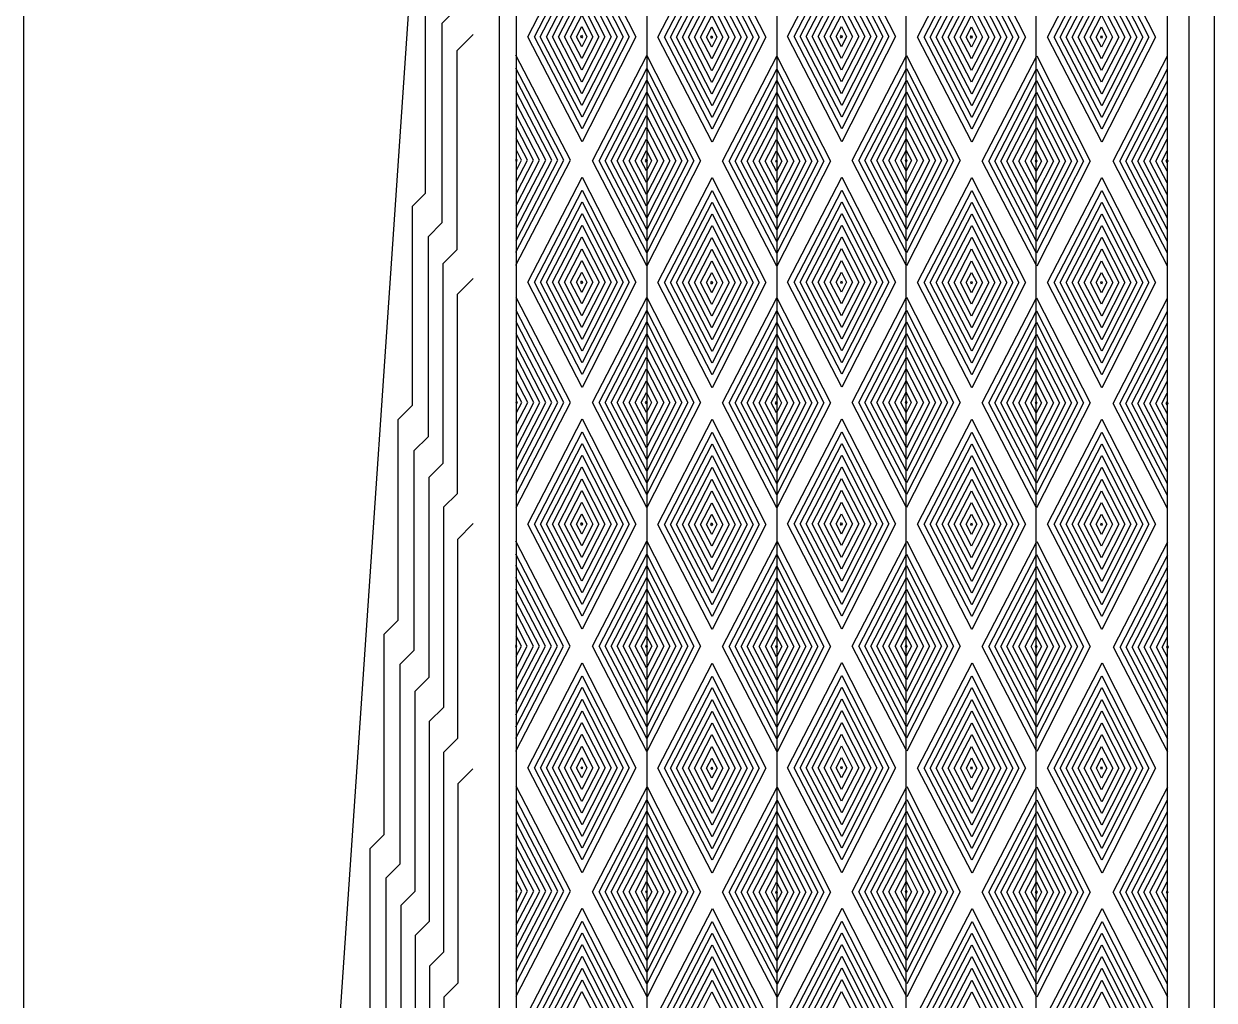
# Model space of a CAD drawing. Extents: x 4 to 38, y 96 to 221.
# Drawn here: x 3.85 to 37.89, y 175.23 to 203.14 of the extents above; entities that cross this region are included whole.
import ezdxf

# ---------------------------------------------------------------- set-up
doc = ezdxf.new("R2010")
doc.units = 0
doc.layers.add('Layer_1', color=7, linetype='CONTINUOUS')

msp = doc.modelspace()

# ---------------------------------------------------------------- linework, layer by layer
at = {"layer": 'Layer_1', "color": 7}
for points in [[(3.854081, 220.964855), (37.885623, 220.964855), (37.885623, 96.14432), (3.854081, 96.14432)], [(18.259336, 202.772934), (19.816775, 205.777238), (21.347202, 202.772934), (19.816775, 199.76827)], [(21.976929, 202.7621), (23.534368, 205.766402), (25.064795, 202.7621), (23.534368, 199.757436)], [(25.684291, 202.775329), (27.24173, 205.779633), (28.772157, 202.775329), (27.24173, 199.770666)], [(29.401884, 202.764494), (30.959323, 205.768798), (32.48975, 202.764494), (30.959323, 199.759831)], [(33.118936, 202.76447), (34.676375, 205.768774), (36.206801, 202.76447), (34.676375, 199.759807)], [(18.450244, 202.772911), (19.815082, 205.405686), (21.156247, 202.772911), (19.815082, 200.13982)], [(22.167836, 202.762076), (23.532674, 205.394851), (24.87384, 202.762076), (23.532674, 200.128985)], [(25.875199, 202.775306), (27.240037, 205.408081), (28.581202, 202.775306), (27.240037, 200.142215)], [(29.592791, 202.764471), (30.957629, 205.397246), (32.298795, 202.764471), (30.957629, 200.131381)], [(33.309843, 202.764447), (34.674681, 205.397222), (36.015847, 202.764447), (34.674681, 200.131356)], [(18.620449, 202.77289), (19.813572, 205.074424), (20.986, 202.77289), (19.813572, 200.471079)], [(22.338042, 202.762055), (23.531164, 205.06359), (24.703593, 202.762055), (23.531165, 200.460244)], [(26.045404, 202.775285), (27.238526, 205.07682), (28.410956, 202.775285), (27.238526, 200.473475)], [(29.762997, 202.76445), (30.956119, 205.065985), (32.128548, 202.76445), (30.956119, 200.46264)], [(33.480049, 202.764426), (34.673171, 205.065961), (35.8456, 202.764426), (34.673171, 200.462616)], [(18.793519, 202.772868), (19.812036, 204.737591), (20.812888, 202.772868), (19.812036, 200.80791)], [(22.511111, 202.762034), (23.529628, 204.726756), (24.530481, 202.762034), (23.529628, 200.797076)], [(26.218473, 202.775264), (27.236991, 204.739986), (28.237844, 202.775264), (27.236991, 200.810305)], [(29.936066, 202.764429), (30.954584, 204.729151), (31.955436, 202.764429), (30.954584, 200.799471)], [(33.653118, 202.764405), (34.671635, 204.729127), (35.672488, 202.764405), (34.671635, 200.799447)], [(18.964356, 202.772848), (19.810519, 204.405098), (20.642007, 202.772848), (19.810519, 201.140401)], [(22.681949, 202.762012), (23.528112, 204.394264), (24.3596, 202.762012), (23.528112, 201.129566)], [(26.389311, 202.775243), (27.235474, 204.407494), (28.066963, 202.775243), (27.235474, 201.142796)], [(30.106904, 202.764408), (30.953067, 204.396659), (31.784555, 202.764408), (30.953067, 201.131962)], [(33.823955, 202.764384), (34.670119, 204.396635), (35.501607, 202.764384), (34.670119, 201.131938)], [(19.13765, 202.772826), (19.808983, 204.067828), (20.468671, 202.772826), (19.808983, 201.47767)], [(22.855243, 202.761991), (23.526575, 204.056993), (24.186263, 202.761991), (23.526575, 201.466835)], [(26.562604, 202.775221), (27.233937, 204.070223), (27.893627, 202.775221), (27.233937, 201.480065)], [(30.280198, 202.764387), (30.95153, 204.059388), (31.611219, 202.764387), (30.95153, 201.469231)], [(33.99725, 202.764363), (34.668582, 204.059364), (35.328271, 202.764363), (34.668582, 201.469207)], [(19.309536, 202.772804), (19.807443, 203.733266), (20.296711, 202.772804), (19.807443, 201.812229)], [(23.027128, 202.76197), (23.525035, 203.72243), (24.014305, 202.76197), (23.525035, 201.801394)], [(26.73449, 202.7752), (27.232398, 203.735661), (27.721667, 202.7752), (27.232398, 201.814624)], [(30.452084, 202.764365), (30.949991, 203.724826), (31.43926, 202.764365), (30.949991, 201.803789)], [(34.169135, 202.764341), (34.667042, 203.724802), (35.156312, 202.764341), (34.667042, 201.803765)], [(19.484153, 202.772782), (19.805861, 203.393358), (20.121989, 202.772782), (19.805861, 202.15213)], [(23.201745, 202.761946), (23.523454, 203.382523), (23.839582, 202.761946), (23.523454, 202.141295)], [(26.909108, 202.775177), (27.230816, 203.395754), (27.546944, 202.775177), (27.230816, 202.154526)], [(30.6267, 202.764342), (30.948409, 203.384918), (31.264537, 202.764342), (30.948409, 202.143691)], [(34.343752, 202.764318), (34.66546, 203.384894), (34.981589, 202.764318), (34.66546, 202.143667)], [(19.654227, 202.772758), (19.804292, 203.062234), (19.951754, 202.772758), (19.804292, 202.483247)], [(23.37182, 202.761922), (23.521884, 203.051399), (23.669347, 202.761922), (23.521884, 202.472412)], [(27.079182, 202.775153), (27.229247, 203.064629), (27.376709, 202.775153), (27.229247, 202.485643)], [(30.796774, 202.764318), (30.94684, 203.053794), (31.094302, 202.764318), (30.94684, 202.474807)], [(34.513826, 202.764294), (34.663891, 203.05377), (34.811353, 202.764294), (34.663891, 202.474784)], [(19.780616, 202.771364), (19.802269, 202.813131), (19.823546, 202.771364), (19.802269, 202.729589)], [(23.498209, 202.760529), (23.519861, 202.802297), (23.541139, 202.760529), (23.519861, 202.718754)], [(27.205571, 202.773759), (27.227224, 202.815527), (27.248501, 202.773759), (27.227224, 202.731984)], [(30.923164, 202.762924), (30.944816, 202.804691), (30.966094, 202.762924), (30.944816, 202.721149)], [(34.640215, 202.7629), (34.661868, 202.804667), (34.683146, 202.7629), (34.661868, 202.721125)], [(20.110627, 199.227733), (21.668066, 202.232037), (23.198492, 199.227733), (21.668066, 196.22307)], [(23.828219, 199.216898), (25.385659, 202.221203), (26.916086, 199.216898), (25.385659, 196.212237)], [(27.535582, 199.230131), (29.093022, 202.234432), (30.623449, 199.230131), (29.093022, 196.225467)], [(31.253176, 199.219294), (32.810614, 202.223598), (34.341041, 199.219294), (32.810614, 196.214632)], [(20.301534, 199.22771), (21.666372, 201.860485), (23.007539, 199.22771), (21.666372, 196.594621)], [(24.019127, 199.216877), (25.383965, 201.84965), (26.725129, 199.216877), (25.383965, 196.583786)], [(27.726491, 199.230107), (29.091328, 201.862882), (30.432494, 199.230107), (29.091328, 196.597015)], [(31.444083, 199.219272), (32.808921, 201.852046), (34.150087, 199.219272), (32.808921, 196.586181)], [(20.47174, 199.22769), (21.664862, 201.529225), (22.83729, 199.22769), (21.664862, 196.92588)], [(24.189333, 199.216855), (25.382455, 201.51839), (26.554884, 199.216855), (25.382455, 196.915045)], [(27.896695, 199.230085), (29.089818, 201.53162), (30.262246, 199.230085), (29.089818, 196.928275)], [(31.614289, 199.21925), (32.807411, 201.520786), (33.97984, 199.21925), (32.807411, 196.91744)], [(20.644809, 199.227667), (21.663326, 201.192391), (22.664179, 199.227667), (21.663326, 197.26271)], [(24.362402, 199.216833), (25.380919, 201.181557), (26.381771, 199.216833), (25.380919, 197.251875)], [(28.069765, 199.230063), (29.088283, 201.194787), (30.089135, 199.230063), (29.088283, 197.265105)], [(31.787358, 199.219228), (32.805875, 201.183952), (33.806728, 199.219228), (32.805875, 197.254272)], [(20.815646, 199.227648), (21.66181, 200.859899), (22.493297, 199.227648), (21.66181, 197.595202)], [(24.53324, 199.216814), (25.379403, 200.849063), (26.210891, 199.216814), (25.379403, 197.584367)], [(28.240603, 199.230043), (29.086766, 200.862295), (29.918254, 199.230043), (29.086766, 197.597597)], [(31.958195, 199.219208), (32.804359, 200.851458), (33.635847, 199.219208), (32.804359, 197.586762)], [(20.988941, 199.227626), (21.660273, 200.522627), (22.319962, 199.227626), (21.660273, 197.93247)], [(24.706534, 199.216792), (25.377866, 200.511793), (26.037554, 199.216792), (25.377866, 197.921636)], [(28.413896, 199.230023), (29.085229, 200.525023), (29.744918, 199.230023), (29.085229, 197.934866)], [(32.13149, 199.219187), (32.802822, 200.514187), (33.462511, 199.219187), (32.802822, 197.924031)], [(21.160826, 199.227604), (21.658733, 200.188066), (22.148003, 199.227604), (21.658733, 198.267028)], [(24.878419, 199.216769), (25.376325, 200.177229), (25.865595, 199.216769), (25.376325, 198.256193)], [(28.585782, 199.229999), (29.08369, 200.190461), (29.572959, 199.229999), (29.08369, 198.269425)], [(32.303375, 199.219165), (32.801282, 200.179626), (33.290551, 199.219165), (32.801282, 198.258588)], [(21.335443, 199.22758), (21.657151, 199.848158), (21.973279, 199.22758), (21.657151, 198.606932)], [(25.053036, 199.216746), (25.374743, 199.837323), (25.690871, 199.216746), (25.374743, 198.596097)], [(28.760399, 199.229977), (29.082108, 199.850553), (29.398236, 199.229977), (29.082108, 198.609327)], [(32.477992, 199.219141), (32.799701, 199.839719), (33.115828, 199.219141), (32.799701, 198.598492)], [(21.505517, 199.227556), (21.655582, 199.517033), (21.803044, 199.227556), (21.655582, 198.938048)], [(25.22311, 199.216722), (25.373175, 199.506199), (25.520637, 199.216722), (25.373175, 198.927211)], [(28.930474, 199.229953), (29.080539, 199.51943), (29.228001, 199.229953), (29.080539, 198.940441)], [(32.648066, 199.219119), (32.798132, 199.508596), (32.945594, 199.219119), (32.798132, 198.929607)], [(17.958555, 199.24257), (17.936902, 199.284337), (17.915625, 199.24257), (17.936902, 199.200795)], [(21.631906, 199.226164), (21.653559, 199.267931), (21.674837, 199.226164), (21.653559, 199.184389)], [(25.349498, 199.215329), (25.371151, 199.257097), (25.392428, 199.215329), (25.371151, 199.173554)], [(29.056863, 199.228561), (29.078515, 199.270328), (29.099793, 199.228561), (29.078515, 199.186786)], [(32.774456, 199.217724), (32.796108, 199.259491), (32.817386, 199.217724), (32.796108, 199.175949)], [(36.516407, 199.2177), (36.538059, 199.259467), (36.559337, 199.2177), (36.538059, 199.175925)], [(18.261023, 195.75335), (19.818462, 198.757654), (21.348888, 195.75335), (19.818462, 192.748687)], [(21.978616, 195.742515), (23.536055, 198.746818), (25.066482, 195.742515), (23.536055, 192.737852)], [(25.685978, 195.755746), (27.243418, 198.760049), (28.773844, 195.755746), (27.243418, 192.751082)], [(29.403572, 195.744911), (30.96101, 198.749214), (32.491437, 195.744911), (30.96101, 192.740248)], [(33.120623, 195.744887), (34.678062, 198.74919), (36.208489, 195.744887), (34.678062, 192.740223)], [(18.45193, 195.753326), (19.816768, 198.386101), (21.157935, 195.753326), (19.816768, 193.120236)], [(22.169524, 195.742492), (23.534362, 198.375266), (24.875526, 195.742492), (23.534362, 193.109401)], [(25.876886, 195.755722), (27.241724, 198.388497), (28.58289, 195.755722), (27.241724, 193.122632)], [(29.594479, 195.744887), (30.959317, 198.377662), (32.300483, 195.744887), (30.959317, 193.111797)], [(33.311531, 195.744863), (34.676368, 198.377638), (36.017534, 195.744863), (34.676368, 193.111772)], [(18.622136, 195.753305), (19.815259, 198.054842), (20.987687, 195.753305), (19.815259, 193.451495)], [(22.33973, 195.742471), (23.532851, 198.044006), (24.705281, 195.742471), (23.532851, 193.440661)], [(26.047091, 195.755701), (27.240214, 198.057236), (28.412642, 195.755701), (27.240214, 193.453891)], [(29.764684, 195.744866), (30.957807, 198.046402), (32.130235, 195.744866), (30.957807, 193.443056)], [(33.481736, 195.744842), (34.674859, 198.046378), (35.847287, 195.744842), (34.674859, 193.443033)], [(18.795206, 195.753284), (19.813723, 197.718007), (20.814576, 195.753284), (19.813723, 193.788326)], [(18.966043, 195.753264), (19.812206, 197.385514), (20.643694, 195.753264), (19.812206, 194.120817)], [(22.512799, 195.74245), (23.531315, 197.707172), (24.532167, 195.74245), (23.531315, 193.777492)], [(26.22016, 195.75568), (27.238678, 197.720402), (28.239531, 195.75568), (27.238678, 193.790722)], [(26.390999, 195.755659), (27.237162, 197.387911), (28.06865, 195.755659), (27.237162, 194.123213)], [(29.937754, 195.744844), (30.956271, 197.709567), (31.957124, 195.744844), (30.956271, 193.779888)], [(33.654806, 195.744821), (34.673323, 197.709543), (35.674175, 195.744821), (34.673323, 193.779863)], [(19.139337, 195.753242), (19.810669, 197.048243), (20.470359, 195.753242), (19.810669, 194.458086)], [(22.683636, 195.74243), (23.5298, 197.374679), (24.361288, 195.74243), (23.5298, 194.109983)], [(26.564292, 195.755639), (27.235625, 197.050639), (27.895314, 195.755639), (27.235625, 194.460482)], [(30.108591, 195.744824), (30.954754, 197.377075), (31.786243, 195.744824), (30.954754, 194.112379)], [(33.825643, 195.7448), (34.671806, 197.377051), (35.503294, 195.7448), (34.671806, 194.112355)], [(19.311223, 195.75322), (19.80913, 196.713681), (20.298399, 195.75322), (19.80913, 194.792644)], [(22.85693, 195.742407), (23.528263, 197.037409), (24.187951, 195.742407), (23.528263, 194.447251)], [(23.028815, 195.742385), (23.526722, 196.702846), (24.015991, 195.742385), (23.526721, 194.781809)], [(26.736178, 195.755616), (27.234085, 196.716076), (27.723355, 195.755616), (27.234085, 194.79504)], [(30.281885, 195.744802), (30.953218, 197.039804), (31.612907, 195.744802), (30.953218, 194.449646)], [(30.453771, 195.744781), (30.951678, 196.705241), (31.440947, 195.744781), (30.951678, 194.784205)], [(33.998937, 195.744778), (34.67027, 197.03978), (35.329958, 195.744778), (34.67027, 194.449622)], [(34.170823, 195.744757), (34.66873, 196.705217), (35.157999, 195.744757), (34.66873, 194.784181)], [(19.485839, 195.753197), (19.807548, 196.373773), (20.123676, 195.753197), (19.807548, 195.132547)], [(23.203432, 195.742362), (23.52514, 196.362939), (23.841268, 195.742362), (23.52514, 195.121712)], [(26.910795, 195.755593), (27.232504, 196.376169), (27.548632, 195.755593), (27.232504, 195.134942)], [(30.628388, 195.744757), (30.950096, 196.365334), (31.266224, 195.744757), (30.950096, 195.124107)], [(34.345439, 195.744733), (34.667148, 196.36531), (34.983276, 195.744733), (34.667148, 195.124083)], [(19.655914, 195.753173), (19.805979, 196.042649), (19.953441, 195.753173), (19.805979, 195.463663)], [(23.373506, 195.742339), (23.523571, 196.031815), (23.671034, 195.742339), (23.523571, 195.452828)], [(27.08087, 195.755569), (27.230935, 196.045046), (27.378397, 195.755569), (27.230935, 195.466058)], [(30.798462, 195.744734), (30.948527, 196.034211), (31.095989, 195.744734), (30.948527, 195.455223)], [(34.515514, 195.744709), (34.665579, 196.034187), (34.813041, 195.744709), (34.665579, 195.4552)], [(19.782303, 195.75178), (19.803956, 195.793547), (19.825233, 195.75178), (19.803956, 195.710005)], [(23.499895, 195.740945), (23.521547, 195.782712), (23.542825, 195.740945), (23.521547, 195.69917)], [(27.207259, 195.754176), (27.228911, 195.795943), (27.250189, 195.754176), (27.228911, 195.712401)], [(30.924851, 195.74334), (30.946504, 195.785108), (30.967781, 195.74334), (30.946504, 195.701565)], [(34.641903, 195.743316), (34.663555, 195.785083), (34.684833, 195.743316), (34.663555, 195.701541)], [(20.109739, 192.317205), (21.667178, 195.32151), (23.197605, 192.317205), (21.667178, 189.312542)], [(23.827333, 192.306371), (25.384771, 195.310675), (26.915198, 192.306371), (25.384771, 189.301708)], [(27.534696, 192.319601), (29.092135, 195.323905), (30.622561, 192.319601), (29.092135, 189.314938)], [(31.252289, 192.308766), (32.809727, 195.31307), (34.340154, 192.308766), (32.809727, 189.304103)], [(20.300647, 192.317182), (21.665485, 194.949958), (23.006651, 192.317182), (21.665485, 189.684091)], [(24.01824, 192.306347), (25.383078, 194.939122), (26.724243, 192.306347), (25.383078, 189.673257)], [(27.725604, 192.319577), (29.090441, 194.952353), (30.431607, 192.319577), (29.090441, 189.686487)], [(31.443196, 192.308743), (32.808034, 194.941518), (34.1492, 192.308743), (32.808034, 189.675653)], [(20.470852, 192.317161), (21.663975, 194.618698), (22.836403, 192.317161), (21.663975, 190.015351)], [(24.188446, 192.306326), (25.381568, 194.607863), (26.553997, 192.306326), (25.381568, 190.004516)], [(27.895809, 192.319557), (29.088931, 194.621093), (30.26136, 192.319557), (29.088931, 190.017747)], [(31.613401, 192.308722), (32.806525, 194.610258), (33.978952, 192.308722), (32.806525, 190.006912)], [(20.643922, 192.31714), (21.662439, 194.281862), (22.663292, 192.31714), (21.662439, 190.352182)], [(24.361515, 192.306305), (25.380031, 194.271028), (26.380885, 192.306305), (25.380031, 190.341347)], [(28.068878, 192.319535), (29.087395, 194.284258), (30.088248, 192.319535), (29.087395, 190.354577)], [(31.786471, 192.3087), (32.804988, 194.273423), (33.805841, 192.3087), (32.804988, 190.343744)], [(20.814759, 192.317119), (21.660922, 193.94937), (22.492411, 192.317119), (21.660922, 190.684673)], [(24.532352, 192.306285), (25.378516, 193.938535), (26.210004, 192.306285), (25.378516, 190.673838)], [(28.239716, 192.319514), (29.08588, 193.951766), (29.917368, 192.319514), (29.08588, 190.687069)], [(31.957308, 192.30868), (32.803472, 193.94093), (33.63496, 192.30868), (32.803472, 190.676234)], [(20.988053, 192.317098), (21.659386, 193.612099), (22.319075, 192.317098), (21.659386, 191.021941)], [(24.705647, 192.306263), (25.376979, 193.601264), (26.036667, 192.306263), (25.376979, 191.011106)], [(28.41301, 192.319494), (29.084342, 193.614494), (29.744031, 192.319494), (29.084342, 191.024337)], [(32.130602, 192.308658), (32.801935, 193.603659), (33.461624, 192.308658), (32.801935, 191.013502)], [(21.159939, 192.317076), (21.657846, 193.277536), (22.147115, 192.317076), (21.657846, 191.3565)], [(24.877532, 192.306241), (25.375439, 193.266701), (25.864708, 192.306241), (25.375439, 191.345665)], [(28.584896, 192.319471), (29.082802, 193.279932), (29.572072, 192.319471), (29.082802, 191.358895)], [(32.302489, 192.308636), (32.800396, 193.269097), (33.289664, 192.308636), (32.800396, 191.34806)], [(21.334556, 192.317053), (21.656264, 192.937629), (21.972392, 192.317053), (21.656264, 191.696402)], [(25.052149, 192.306218), (25.373857, 192.926794), (25.689985, 192.306218), (25.373857, 191.685568)], [(28.759512, 192.319448), (29.081221, 192.940024), (29.397349, 192.319448), (29.081221, 191.698798)], [(32.477104, 192.308613), (32.798814, 192.92919), (33.114942, 192.308613), (32.798814, 191.687962)], [(17.965012, 192.315704), (17.943359, 192.357472), (17.922082, 192.315704), (17.943359, 192.273929)], [(21.50463, 192.317029), (21.654695, 192.606505), (21.802157, 192.317029), (21.654695, 192.027519)], [(21.631019, 192.315635), (21.652672, 192.357403), (21.673949, 192.315635), (21.652672, 192.27386)], [(25.222223, 192.306194), (25.372288, 192.59567), (25.51975, 192.306194), (25.372288, 192.016683)], [(25.348612, 192.3048), (25.370264, 192.346567), (25.391542, 192.3048), (25.370264, 192.263025)], [(28.929586, 192.319424), (29.079652, 192.608901), (29.227115, 192.319424), (29.079652, 192.029914)], [(29.055976, 192.318031), (29.077628, 192.359799), (29.098906, 192.318031), (29.077628, 192.276256)], [(32.647179, 192.30859), (32.797245, 192.598067), (32.944706, 192.30859), (32.797245, 192.019079)], [(32.773569, 192.307196), (32.795221, 192.348963), (32.816499, 192.307196), (32.795221, 192.265421)], [(36.515979, 192.290833), (36.537632, 192.3326), (36.558909, 192.290833), (36.537632, 192.249058)], [(18.260136, 188.842821), (19.817575, 191.847125), (21.348002, 188.842821), (19.817575, 185.838158)], [(21.977729, 188.831986), (23.535168, 191.836289), (25.065595, 188.831986), (23.535168, 185.827324)], [(25.685091, 188.845217), (27.242531, 191.84952), (28.772957, 188.845217), (27.242531, 185.840554)], [(29.402684, 188.834382), (30.960124, 191.838685), (32.49055, 188.834382), (30.960124, 185.829719)], [(33.119736, 188.834358), (34.677175, 191.838661), (36.207601, 188.834358), (34.677175, 185.829695)], [(18.451043, 188.842798), (19.815881, 191.475573), (21.157048, 188.842798), (19.815881, 186.209708)], [(22.168636, 188.831963), (23.533474, 191.464738), (24.874639, 188.831963), (23.533474, 186.198873)], [(25.875999, 188.845193), (27.240837, 191.477969), (28.582003, 188.845193), (27.240837, 186.212103)], [(29.593592, 188.834359), (30.95843, 191.467133), (32.299595, 188.834359), (30.95843, 186.201268)], [(33.310643, 188.834334), (34.675481, 191.467109), (36.016648, 188.834334), (34.675481, 186.201243)], [(18.621249, 188.842777), (19.814372, 191.144312), (20.9868, 188.842777), (19.814372, 186.540967)], [(22.338842, 188.831942), (23.531965, 191.133477), (24.704393, 188.831942), (23.531965, 186.530132)], [(26.046204, 188.845173), (27.239326, 191.146708), (28.411756, 188.845173), (27.239326, 186.543362)], [(29.763798, 188.834338), (30.95692, 191.135873), (32.129349, 188.834338), (30.95692, 186.532528)], [(33.480849, 188.834314), (34.673972, 191.135849), (35.8464, 188.834314), (34.673972, 186.532504)], [(18.794318, 188.842756), (19.812835, 190.807478), (20.813689, 188.842756), (19.812835, 186.877798)], [(22.511912, 188.83192), (23.530428, 190.796643), (24.531281, 188.83192), (23.530428, 186.866963)], [(26.219273, 188.845151), (27.237791, 190.809874), (28.238645, 188.845151), (27.237791, 186.880193)], [(29.936867, 188.834316), (30.955384, 190.799038), (31.956236, 188.834316), (30.955384, 186.869359)], [(33.653918, 188.834292), (34.672436, 190.799014), (35.673289, 188.834292), (34.672436, 186.869335)], [(18.965156, 188.842735), (19.811319, 190.474986), (20.642807, 188.842735), (19.811319, 187.210288)], [(22.682749, 188.8319), (23.528912, 190.464151), (24.3604, 188.8319), (23.528912, 187.199454)], [(26.390111, 188.84513), (27.236275, 190.477382), (28.067763, 188.84513), (27.236275, 187.212684)], [(30.107704, 188.834295), (30.953868, 190.466546), (31.785356, 188.834295), (30.953868, 187.20185)], [(33.824756, 188.834271), (34.670919, 190.466522), (35.502407, 188.834271), (34.670919, 187.201825)], [(19.13845, 188.842714), (19.809782, 190.137715), (20.469472, 188.842714), (19.809782, 187.547557)], [(22.856043, 188.831879), (23.527375, 190.12688), (24.187064, 188.831879), (23.527375, 187.536722)], [(26.563405, 188.845109), (27.234737, 190.14011), (27.894428, 188.845109), (27.234737, 187.549953)], [(30.280999, 188.834274), (30.952331, 190.129275), (31.612019, 188.834274), (30.952331, 187.539118)], [(33.99805, 188.83425), (34.669382, 190.129251), (35.329072, 188.83425), (34.669382, 187.539094)], [(19.310336, 188.842692), (19.808242, 189.803153), (20.297512, 188.842692), (19.808242, 187.882116)], [(23.027929, 188.831857), (23.525835, 189.792317), (24.015104, 188.831857), (23.525835, 187.871281)], [(26.73529, 188.845088), (27.233199, 189.805548), (27.722467, 188.845088), (27.233199, 187.884512)], [(30.452884, 188.834252), (30.950791, 189.794713), (31.44006, 188.834252), (30.950791, 187.873676)], [(34.169936, 188.834228), (34.667843, 189.794689), (35.157112, 188.834228), (34.667843, 187.873652)], [(19.484952, 188.842669), (19.806661, 189.463245), (20.122789, 188.842669), (19.806661, 188.222018)], [(23.202545, 188.831834), (23.524253, 189.45241), (23.840381, 188.831834), (23.524253, 188.211183)], [(26.909908, 188.845064), (27.231617, 189.465641), (27.547745, 188.845064), (27.231617, 188.224414)], [(30.627501, 188.834229), (30.949209, 189.454806), (31.265337, 188.834229), (30.949209, 188.213579)], [(34.344552, 188.834205), (34.666262, 189.454782), (34.982389, 188.834205), (34.666262, 188.213554)], [(19.655026, 188.842645), (19.805092, 189.132121), (19.952554, 188.842645), (19.805092, 188.553134)], [(19.781416, 188.841251), (19.803068, 188.883019), (19.824346, 188.841251), (19.803068, 188.799476)], [(23.372619, 188.83181), (23.522684, 189.121286), (23.670146, 188.83181), (23.522684, 188.542299)], [(27.079982, 188.84504), (27.230048, 189.134516), (27.37751, 188.84504), (27.230048, 188.55553)], [(27.206372, 188.843647), (27.228025, 188.885414), (27.249302, 188.843647), (27.228025, 188.801872)], [(30.797575, 188.834206), (30.94764, 189.123682), (31.095102, 188.834206), (30.94764, 188.544694)], [(34.514627, 188.834181), (34.664693, 189.123658), (34.812155, 188.834181), (34.664693, 188.54467)], [(23.499008, 188.830416), (23.520661, 188.872184), (23.541938, 188.830416), (23.520661, 188.788641)], [(30.923964, 188.832811), (30.945616, 188.874579), (30.966894, 188.832811), (30.945616, 188.791036)], [(34.641016, 188.832787), (34.662669, 188.874555), (34.683946, 188.832787), (34.662669, 188.791012)], [(20.111954, 185.348536), (21.669393, 188.35284), (23.19982, 185.348536), (21.669393, 182.343872)], [(23.829547, 185.337702), (25.386986, 188.342005), (26.917412, 185.337702), (25.386986, 182.333039)], [(27.536909, 185.350932), (29.094349, 188.355235), (30.624776, 185.350932), (29.094349, 182.346269)], [(31.254502, 185.340097), (32.811941, 188.3444), (34.342368, 185.340097), (32.811941, 182.335435)], [(20.302861, 185.348513), (21.667699, 187.981289), (23.008865, 185.348513), (21.667699, 182.715422)], [(24.020454, 185.337678), (25.385292, 187.970453), (26.726458, 185.337678), (25.385292, 182.704588)], [(27.727817, 185.350909), (29.092656, 187.983683), (30.433821, 185.350909), (29.092656, 182.717818)], [(31.44541, 185.340074), (32.810248, 187.972849), (34.151414, 185.340074), (32.810248, 182.706983)], [(20.473067, 185.348492), (21.66619, 187.650027), (22.838618, 185.348492), (21.66619, 183.046682)], [(24.19066, 185.337657), (25.383782, 187.639193), (26.556211, 185.337657), (25.383782, 183.035847)], [(27.898022, 185.350888), (29.091146, 187.652423), (30.263575, 185.350888), (29.091146, 183.049077)], [(31.615615, 185.340053), (32.808738, 187.641587), (33.981166, 185.340053), (32.808738, 183.038242)], [(20.646137, 185.34847), (21.664654, 187.313193), (22.665506, 185.34847), (21.664654, 183.383512)], [(24.363729, 185.337636), (25.382246, 187.302358), (26.383099, 185.337636), (25.382246, 183.372678)], [(28.071092, 185.350867), (29.08961, 187.315588), (30.090462, 185.350867), (29.08961, 183.385908)], [(31.788685, 185.340032), (32.807203, 187.304753), (33.808055, 185.340032), (32.807203, 183.375073)], [(20.816974, 185.34845), (21.663137, 186.980701), (22.494625, 185.34845), (21.663137, 183.716003)], [(24.534566, 185.337615), (25.38073, 186.969866), (26.212218, 185.337615), (25.38073, 183.705169)], [(28.24193, 185.350846), (29.088094, 186.983096), (29.919582, 185.350846), (29.088094, 183.718399)], [(31.959522, 185.340011), (32.805685, 186.972261), (33.637174, 185.340011), (32.805685, 183.707564)], [(20.990268, 185.348429), (21.6616, 186.64343), (22.321289, 185.348429), (21.6616, 184.053273)], [(24.707861, 185.337594), (25.379193, 186.632595), (26.038881, 185.337594), (25.379193, 184.042438)], [(28.415223, 185.350824), (29.086556, 186.645826), (29.746245, 185.350824), (29.086556, 184.055668)], [(32.132816, 185.33999), (32.804149, 186.634991), (33.463838, 185.33999), (32.804149, 184.044833)], [(21.162154, 185.348407), (21.660061, 186.308868), (22.149329, 185.348407), (21.660061, 184.387832)], [(24.879746, 185.337572), (25.377653, 186.298033), (25.866923, 185.337572), (25.377653, 184.376996)], [(28.58711, 185.350802), (29.085017, 186.311263), (29.574286, 185.350802), (29.085017, 184.390226)], [(32.304702, 185.339968), (32.80261, 186.300428), (33.291879, 185.339968), (32.80261, 184.379392)], [(21.33677, 185.348384), (21.658479, 185.968961), (21.974607, 185.348384), (21.658479, 184.727733)], [(25.054363, 185.337549), (25.376071, 185.958125), (25.692199, 185.337549), (25.376071, 184.716898)], [(28.761727, 185.35078), (29.083435, 185.971356), (29.399563, 185.35078), (29.083435, 184.730129)], [(32.479318, 185.339945), (32.801028, 185.960521), (33.117156, 185.339945), (32.801028, 184.719293)], [(21.506845, 185.34836), (21.65691, 185.637836), (21.804372, 185.34836), (21.65691, 185.058849)], [(25.224437, 185.337525), (25.374502, 185.627001), (25.521964, 185.337525), (25.374502, 185.048014)], [(28.9318, 185.350756), (29.081866, 185.640232), (29.229328, 185.350756), (29.081866, 185.061245)], [(32.649394, 185.339921), (32.799459, 185.629396), (32.946921, 185.339921), (32.799459, 185.05041)], [(17.952668, 185.348987), (17.931016, 185.390755), (17.909738, 185.348987), (17.931016, 185.307212)], [(21.633234, 185.346966), (21.654886, 185.388734), (21.676164, 185.346966), (21.654886, 185.305191)], [(25.350827, 185.336131), (25.372479, 185.377899), (25.393757, 185.336131), (25.372479, 185.294356)], [(29.05819, 185.349361), (29.079842, 185.391129), (29.10112, 185.349361), (29.079842, 185.307587)], [(32.775783, 185.338526), (32.797435, 185.380294), (32.818713, 185.338526), (32.797435, 185.296751)], [(36.528322, 185.324117), (36.549974, 185.365884), (36.571252, 185.324117), (36.549974, 185.282342)], [(18.262351, 181.874152), (19.819789, 184.878456), (21.350216, 181.874152), (19.819789, 178.869489)], [(21.979943, 181.863318), (23.537382, 184.867621), (25.067809, 181.863318), (23.537382, 178.858655)], [(25.687305, 181.876548), (27.244745, 184.880852), (28.775171, 181.876548), (27.244745, 178.871884)], [(29.404899, 181.865713), (30.962337, 184.870016), (32.492764, 181.865713), (30.962337, 178.86105)], [(33.12195, 181.865689), (34.679389, 184.869992), (36.209815, 181.865689), (34.679389, 178.861025)], [(18.453258, 181.874129), (19.818096, 184.506904), (21.159262, 181.874129), (19.818096, 179.241038)], [(22.170851, 181.863294), (23.535688, 184.496069), (24.876854, 181.863294), (23.535688, 179.230204)], [(25.878213, 181.876525), (27.243051, 184.509299), (28.584217, 181.876525), (27.243051, 179.243434)], [(29.595806, 181.86569), (30.960644, 184.498465), (32.301809, 181.86569), (30.960644, 179.232599)], [(33.312858, 181.865666), (34.677695, 184.498441), (36.018862, 181.865666), (34.677695, 179.232574)], [(18.623464, 181.874108), (19.816586, 184.175643), (20.989015, 181.874108), (19.816586, 179.572297)], [(22.341056, 181.863273), (23.534179, 184.164808), (24.706607, 181.863273), (23.534179, 179.561463)], [(26.048418, 181.876504), (27.24154, 184.178039), (28.41397, 181.876504), (27.24154, 179.574693)], [(29.766012, 181.865668), (30.959134, 184.167203), (32.131563, 181.865668), (30.959134, 179.563859)], [(33.483063, 181.865645), (34.676185, 184.167179), (35.848614, 181.865645), (34.676185, 179.563834)], [(18.796533, 181.874087), (19.81505, 183.838809), (20.815903, 181.874087), (19.81505, 179.909129)], [(22.514125, 181.863252), (23.532643, 183.827974), (24.533495, 181.863252), (23.532643, 179.898294)], [(26.221487, 181.876483), (27.240006, 183.841205), (28.240858, 181.876483), (27.240006, 179.911524)], [(29.939081, 181.865647), (30.957598, 183.830369), (31.95845, 181.865647), (30.957598, 179.900689)], [(33.656132, 181.865623), (34.67465, 183.830345), (35.675503, 181.865623), (34.67465, 179.900666)], [(18.96737, 181.874066), (19.813534, 183.506317), (20.645021, 181.874066), (19.813534, 180.241619)], [(22.684963, 181.863231), (23.531126, 183.495482), (24.362614, 181.863231), (23.531126, 180.230785)], [(26.392325, 181.876462), (27.238489, 183.508712), (28.069977, 181.876462), (27.238489, 180.244015)], [(30.109918, 181.865626), (30.956081, 183.497877), (31.78757, 181.865626), (30.956081, 180.23318)], [(33.82697, 181.865602), (34.673134, 183.497853), (35.504622, 181.865602), (34.673134, 180.233156)], [(19.140664, 181.874044), (19.811997, 183.169046), (20.471686, 181.874044), (19.811997, 180.578889)], [(22.858257, 181.86321), (23.52959, 183.158211), (24.189277, 181.86321), (23.52959, 180.568054)], [(26.565619, 181.87644), (27.236951, 183.171442), (27.896641, 181.87644), (27.236951, 180.581284)], [(30.283213, 181.865606), (30.954545, 183.160607), (31.614233, 181.865605), (30.954545, 180.570449)], [(34.000264, 181.865582), (34.671596, 183.160583), (35.331286, 181.865582), (34.671596, 180.570425)], [(19.31255, 181.874023), (19.810457, 182.834484), (20.299726, 181.874023), (19.810457, 180.913448)], [(23.030143, 181.863188), (23.52805, 182.823649), (24.017319, 181.863188), (23.52805, 180.902612)], [(26.737505, 181.876418), (27.235412, 182.83688), (27.724682, 181.876418), (27.235412, 180.915842)], [(30.455098, 181.865584), (30.953005, 182.826044), (31.442274, 181.865584), (30.953005, 180.905008)], [(34.17215, 181.86556), (34.670057, 182.82602), (35.159326, 181.86556), (34.670057, 180.904984)], [(19.487167, 181.874), (19.808875, 182.494576), (20.125003, 181.874), (19.808875, 181.253349)], [(23.204759, 181.863165), (23.526468, 182.483741), (23.842596, 181.863165), (23.526468, 181.242514)], [(26.912122, 181.876396), (27.23383, 182.496972), (27.549958, 181.876396), (27.23383, 181.255744)], [(30.629715, 181.865561), (30.951423, 182.486137), (31.267551, 181.865561), (30.951423, 181.244909)], [(34.346766, 181.865536), (34.668475, 182.486113), (34.984603, 181.865536), (34.668475, 181.244885)], [(19.657241, 181.873976), (19.807307, 182.163452), (19.954769, 181.873976), (19.807307, 181.584465)], [(23.374834, 181.863141), (23.524898, 182.152617), (23.672361, 181.863141), (23.524898, 181.573631)], [(27.082197, 181.876372), (27.232261, 182.165848), (27.379724, 181.876372), (27.232261, 181.586861)], [(30.799789, 181.865536), (30.949855, 182.155012), (31.097316, 181.865536), (30.949855, 181.576026)], [(34.516841, 181.865512), (34.666906, 182.154989), (34.814369, 181.865512), (34.666906, 181.576002)], [(19.783631, 181.872582), (19.805283, 181.91435), (19.82656, 181.872582), (19.805283, 181.830807)], [(23.501223, 181.861748), (23.522876, 181.903515), (23.544153, 181.861748), (23.522876, 181.819973)], [(27.208586, 181.874977), (27.230238, 181.916745), (27.251516, 181.874977), (27.230238, 181.833202)], [(30.926178, 181.864142), (30.94783, 181.90591), (30.969108, 181.864142), (30.94783, 181.822367)], [(34.643231, 181.864118), (34.664883, 181.905886), (34.68616, 181.864118), (34.664883, 181.822343)], [(20.113641, 178.328952), (21.67108, 181.333256), (23.201506, 178.328952), (21.67108, 175.324288)], [(23.831233, 178.318117), (25.388673, 181.322421), (26.9191, 178.318117), (25.388673, 175.313456)], [(27.538598, 178.331349), (29.096037, 181.335651), (30.626464, 178.331349), (29.096037, 175.326685)], [(31.25619, 178.320512), (32.813629, 181.324816), (34.344055, 178.320512), (32.813629, 175.315851)], [(20.304548, 178.328928), (21.669386, 180.961703), (23.010553, 178.328928), (21.669386, 175.695839)], [(24.022142, 178.318095), (25.386979, 180.950869), (26.728144, 178.318095), (25.386979, 175.685004)], [(27.729505, 178.331325), (29.094342, 180.9641), (30.435508, 178.331325), (29.094342, 175.698234)], [(31.447097, 178.320491), (32.811935, 180.953264), (34.153102, 178.320491), (32.811935, 175.687399)], [(20.474754, 178.328909), (21.667877, 180.630444), (22.840304, 178.328909), (21.667877, 176.027098)], [(24.192347, 178.318073), (25.385469, 180.619609), (26.557898, 178.318073), (25.385469, 176.016264)], [(27.89971, 178.331303), (29.092833, 180.632839), (30.265261, 178.331303), (29.092833, 176.029494)], [(31.617303, 178.320469), (32.810426, 180.622004), (33.982854, 178.320469), (32.810426, 176.018659)], [(20.647823, 178.328886), (21.666341, 180.29361), (22.667194, 178.328886), (21.666341, 176.363929)], [(24.365417, 178.318051), (25.383933, 180.282776), (26.384785, 178.318051), (25.383933, 176.353093)], [(28.07278, 178.331281), (29.091297, 180.296006), (30.09215, 178.331281), (29.091297, 176.366323)], [(31.790372, 178.320447), (32.80889, 180.28517), (33.809743, 178.320447), (32.80889, 176.355491)], [(20.818661, 178.328867), (21.664824, 179.961118), (22.496312, 178.328867), (21.664824, 176.69642)], [(24.536254, 178.318032), (25.382417, 179.950282), (26.213905, 178.318032), (25.382417, 176.685586)], [(28.243618, 178.331261), (29.089781, 179.963513), (29.92127, 178.331261), (29.089781, 176.698816)], [(31.96121, 178.320427), (32.807373, 179.952676), (33.638861, 178.320427), (32.807373, 176.68798)], [(20.991955, 178.328845), (21.663287, 179.623846), (22.322977, 178.328845), (21.663287, 177.033689)], [(24.709548, 178.31801), (25.380881, 179.613011), (26.040569, 178.31801), (25.380881, 177.022854)], [(28.416911, 178.331242), (29.088244, 179.626241), (29.747933, 178.331242), (29.088244, 177.036084)], [(32.134504, 178.320405), (32.805836, 179.615406), (33.465526, 178.320405), (32.805836, 177.02525)], [(21.16384, 178.328823), (21.661748, 179.289284), (22.151017, 178.328823), (21.661748, 177.368246)], [(24.881433, 178.317988), (25.379339, 179.278447), (25.868609, 178.317988), (25.379339, 177.357412)], [(28.588797, 178.331218), (29.086704, 179.291679), (29.575973, 178.331218), (29.086704, 177.370643)], [(32.30639, 178.320383), (32.804297, 179.280845), (33.293566, 178.320383), (32.804297, 177.359806)], [(21.338457, 178.328799), (21.660166, 178.949377), (21.976294, 178.328799), (21.660166, 177.70815)], [(25.05605, 178.317965), (25.377758, 178.938541), (25.693886, 178.317965), (25.377758, 177.697316)], [(28.763414, 178.331196), (29.085122, 178.951772), (29.40125, 178.331196), (29.085122, 177.710545)], [(32.481006, 178.320359), (32.802716, 178.940937), (33.118844, 178.320359), (32.802716, 177.69971)], [(17.961569, 178.343789), (17.939917, 178.385556), (17.918639, 178.343789), (17.939917, 178.302013)], [(21.508532, 178.328775), (21.658597, 178.618252), (21.806059, 178.328775), (21.658597, 178.039267)], [(21.634921, 178.327382), (21.656573, 178.36915), (21.677851, 178.327382), (21.656573, 178.285607)], [(25.226124, 178.317941), (25.376189, 178.607417), (25.523651, 178.317941), (25.376189, 178.02843)], [(25.352513, 178.316548), (25.374165, 178.358315), (25.395443, 178.316548), (25.374165, 178.274773)], [(28.933488, 178.331172), (29.083553, 178.620649), (29.231015, 178.331172), (29.083553, 178.04166)], [(29.059877, 178.329779), (29.08153, 178.371547), (29.102807, 178.329779), (29.08153, 178.288004)], [(32.651081, 178.320337), (32.801147, 178.609814), (32.948608, 178.320337), (32.801147, 178.030825)], [(32.77747, 178.318942), (32.799123, 178.36071), (32.8204, 178.318942), (32.799123, 178.277167)], [(36.519421, 178.318918), (36.541074, 178.360686), (36.562352, 178.318918), (36.541074, 178.277143)], [(18.264038, 174.854569), (19.821476, 177.858872), (21.351902, 174.854569), (19.821476, 171.849906)], [(21.98163, 174.843734), (23.53907, 177.848036), (25.069496, 174.843734), (23.53907, 171.839071)], [(25.688992, 174.856964), (27.246432, 177.861267), (28.776859, 174.856964), (27.246432, 171.852301)], [(29.406586, 174.84613), (30.964024, 177.850433), (32.494452, 174.84613), (30.964024, 171.841466)], [(33.123638, 174.846106), (34.681076, 177.850409), (36.211503, 174.846106), (34.681076, 171.841442)], [(18.454945, 174.854546), (19.819783, 177.48732), (21.160949, 174.854546), (19.819783, 172.221454)], [(22.172538, 174.84371), (23.537376, 177.476485), (24.87854, 174.84371), (23.537376, 172.210619)], [(25.879901, 174.85694), (27.244738, 177.489715), (28.585904, 174.85694), (27.244738, 172.223849)], [(29.597493, 174.846106), (30.962332, 177.47888), (32.303497, 174.846106), (30.962332, 172.213015)], [(33.314545, 174.846082), (34.679383, 177.478856), (36.020549, 174.846082), (34.679383, 172.212991)], [(18.625151, 174.854524), (19.818273, 177.15606), (20.990701, 174.854524), (19.818273, 172.552714)], [(22.342744, 174.843688), (23.535865, 177.145225), (24.708295, 174.843688), (23.535865, 172.541879)], [(26.050106, 174.856921), (27.243228, 177.158455), (28.415656, 174.856921), (27.243228, 172.555111)], [(29.767699, 174.846086), (30.960822, 177.14762), (32.13325, 174.846086), (30.960822, 172.544274)], [(33.484751, 174.84606), (34.677873, 177.147596), (35.850302, 174.84606), (34.677873, 172.544252)], [(18.79822, 174.854503), (19.816737, 176.819225), (20.81759, 174.854503), (19.816737, 172.889545)], [(22.515813, 174.843669), (23.534329, 176.808391), (24.535181, 174.843669), (23.534329, 172.878711)], [(26.223175, 174.856899), (27.241693, 176.821621), (28.242546, 174.856899), (27.241693, 172.891941)], [(29.940769, 174.846064), (30.959285, 176.810786), (31.960138, 174.846064), (30.959285, 172.881106)], [(33.65782, 174.846038), (34.676338, 176.810762), (35.67719, 174.846038), (34.676338, 172.881082)], [(18.969057, 174.854482), (19.815221, 176.486733), (20.646708, 174.854482), (19.815221, 173.222036)], [(22.68665, 174.843649), (23.532814, 176.475898), (24.364302, 174.843649), (23.532814, 173.211201)], [(26.394013, 174.856877), (27.240176, 176.489129), (28.071664, 174.856877), (27.240176, 173.224432)], [(30.111606, 174.846042), (30.957769, 176.478293), (31.789257, 174.846042), (30.957769, 173.213598)], [(33.828657, 174.846019), (34.67482, 176.478269), (35.506309, 174.846019), (34.67482, 173.213574)], [(19.142351, 174.85446), (19.813684, 176.149462), (20.473373, 174.85446), (19.813684, 173.559304)], [(22.859944, 174.843626), (23.531277, 176.138627), (24.190965, 174.843626), (23.531277, 173.548469)], [(26.567306, 174.856857), (27.238639, 176.151857), (27.898328, 174.856857), (27.238639, 173.561701)], [(30.2849, 174.84602), (30.956233, 176.141022), (31.615921, 174.84602), (30.956233, 173.550865)], [(34.001951, 174.845996), (34.673284, 176.140998), (35.332973, 174.845996), (34.673284, 173.550841)], [(19.314237, 174.85444), (19.812144, 175.814899), (20.301413, 174.85444), (19.812144, 173.893864)], [(23.03183, 174.843604), (23.529736, 175.804064), (24.019006, 174.843604), (23.529736, 173.883027)], [(26.739192, 174.856835), (27.2371, 175.817295), (27.726369, 174.856835), (27.2371, 173.896258)], [(30.456786, 174.845999), (30.954692, 175.80646), (31.443961, 174.845999), (30.954692, 173.885424)], [(34.173837, 174.845975), (34.671745, 175.806436), (35.161014, 174.845975), (34.671745, 173.8854)], [(19.488853, 174.854417), (19.810562, 175.474992), (20.12669, 174.854417), (19.810562, 174.233765)], [(23.206447, 174.843581), (23.528154, 175.464157), (23.844282, 174.843581), (23.528154, 174.222931)], [(26.913809, 174.856811), (27.235519, 175.477387), (27.551647, 174.856811), (27.235519, 174.236161)], [(30.631403, 174.845977), (30.953111, 175.466552), (31.269239, 174.845977), (30.953111, 174.225325)], [(34.348454, 174.845953), (34.670163, 175.466528), (34.986291, 174.845953), (34.670163, 174.225302)]]:
    msp.add_lwpolyline(points, close=True, dxfattribs=at)
for points in [[(17.434151, 220.587201), (37.162738, 220.587201), (37.162738, 112.608855), (20.67429, 96.120405), (13.799877, 96.120405), (10.660217, 99.26007), (8.8888, 99.26007), (3.890024, 101.76705), (3.890024, 102.98229), (10.009159, 106.51518), (10.009159, 132.423698), (16.011115, 220.478569), (17.474529, 220.478569)], [(17.439337, 220.684235), (17.439337, 109.931235), (18.313767, 109.0581), (18.313767, 102.443573)], [(29.073112, 220.187551), (29.073112, 112.829505), (20.012822, 103.769212), (20.012822, 99.24261), (18.419219, 97.649002), (14.718924, 97.649002), (12.538787, 99.844642), (12.538787, 100.2048)], [(21.66517, 220.187385), (21.66517, 112.86552), (19.175623, 110.375978), (19.175623, 99.663907), (18.123281, 98.611568), (15.248239, 98.611568), (14.034402, 99.825405), (14.034402, 100.204297)], [(36.543518, 220.153037), (36.543518, 112.87962), (20.342223, 96.678322), (14.180751, 96.678322), (11.035649, 99.81873), (11.035649, 100.205722)], [(32.790518, 220.183787), (32.790518, 112.829505), (20.47294, 100.511925), (20.47294, 99.085867), (18.537182, 97.15011), (14.444301, 97.15011), (11.786603, 99.80781), (11.786603, 100.20651)], [(25.382579, 220.183621), (25.382579, 112.860825), (19.591228, 107.069475), (19.591228, 99.462367), (18.271287, 98.142427), (14.977534, 98.142427), (13.288157, 99.831803), (13.288157, 100.204148)], [(17.931444, 220.177907), (17.931444, 112.848037), (18.758037, 112.021447), (18.758037, 99.825577), (17.954353, 99.0219), (15.595947, 99.0219), (14.786599, 99.831247), (14.786599, 100.208722)], [(16.65632, 216.76394), (16.145794, 216.253413), (16.145794, 210.518602), (15.749588, 210.122396), (15.749588, 204.436133), (15.329108, 204.015653), (15.329108, 198.29133), (14.957575, 197.919798), (14.957575, 192.231901), (14.550338, 191.824663), (14.550338, 186.08388), (14.149611, 185.683154), (14.149611, 179.958009), (13.745495, 179.553893), (13.745495, 173.85207)], [(16.700169, 209.754379), (16.230359, 209.284569), (16.230359, 203.577947), (15.804399, 203.151986), (15.804399, 197.449743), (15.410047, 197.05539), (15.410047, 191.337839), (15.005866, 190.933659), (15.005866, 185.222362), (14.605489, 184.821984), (14.605489, 179.116422), (14.208193, 178.719124), (14.208193, 173.001166)], [(16.700169, 202.838779), (16.235058, 202.373668), (16.235058, 196.680133), (15.837988, 196.283063), (15.837988, 190.572048), (15.437327, 190.171387), (15.437327, 184.458258), (15.033601, 184.054531), (15.033601, 178.333525), (14.635413, 177.935336), (14.635413, 172.227545)], [(17.922396, 196.239479), (19.479835, 199.24414), (17.922396, 202.248445)], [(36.552566, 196.214607), (34.995127, 199.21927), (36.552566, 202.223574)], [(17.92409, 196.611025), (19.288927, 199.244116), (17.92409, 201.876892)], [(36.550872, 196.586155), (35.186034, 199.219246), (36.550872, 201.852022)], [(17.925599, 196.942288), (19.118722, 199.244096), (17.925599, 201.545633)], [(36.549362, 196.917417), (35.35624, 199.219226), (36.549362, 201.520762)], [(17.927135, 197.279116), (18.945653, 199.244075), (17.927135, 201.208797)], [(36.547826, 197.254246), (35.529309, 199.219204), (36.547826, 201.183926)], [(17.928652, 197.61161), (18.774815, 199.244054), (17.928652, 200.876305)], [(36.54631, 197.586739), (35.700146, 199.219184), (36.54631, 200.851434)], [(17.930188, 197.948879), (18.601521, 199.244033), (17.930188, 200.539035)], [(36.544773, 197.924007), (35.87344, 199.219163), (36.544773, 200.514164)], [(17.931728, 198.283436), (18.429635, 199.244011), (17.931728, 200.204472)], [(36.543233, 198.258565), (36.045326, 199.219141), (36.543233, 200.179602)], [(17.93331, 198.62334), (18.255019, 199.243989), (17.93331, 199.864565)], [(36.541652, 198.598468), (36.219943, 199.219118), (36.541652, 199.839695)], [(17.934879, 198.954453), (18.084944, 199.243965), (17.934879, 199.533442)], [(36.540082, 198.929583), (36.390017, 199.219093), (36.540082, 199.508572)], [(16.69887, 195.859586), (16.240426, 195.401142), (16.240426, 189.709165), (15.851715, 189.320453), (15.851715, 183.601197), (15.444779, 183.194261), (15.444779, 177.480017), (15.045177, 177.080417), (15.045177, 171.364958)], [(17.928853, 189.312611), (19.486292, 192.317273), (17.928853, 195.321577)], [(36.552137, 189.28774), (34.994698, 192.292403), (36.552137, 195.296706)], [(17.930546, 189.684158), (19.295384, 192.317249), (17.930546, 194.950024)], [(36.550444, 189.659288), (35.185606, 192.292378), (36.550444, 194.925154)], [(17.932056, 190.015421), (19.125179, 192.31723), (17.932056, 194.618764)], [(36.548935, 189.99055), (35.355812, 192.292359), (36.548935, 194.593894)], [(17.933592, 190.35225), (18.952109, 192.317208), (17.933592, 194.28193)], [(36.547399, 190.327379), (35.528881, 192.292337), (36.547399, 194.257059)], [(17.935109, 190.684742), (18.781272, 192.317188), (17.935109, 193.949437)], [(36.545882, 190.659872), (35.699718, 192.292317), (36.545882, 193.924567)], [(17.936645, 191.02201), (18.607978, 192.317167), (17.936645, 193.612168)], [(36.544345, 190.99714), (35.873012, 192.292295), (36.544345, 193.587297)], [(17.938185, 191.356568), (18.436092, 192.317144), (17.938185, 193.277605)], [(36.542806, 191.331697), (36.044899, 192.292273), (36.542806, 193.252735)], [(17.939767, 191.696472), (18.261475, 192.317121), (17.939767, 192.937698)], [(36.541224, 191.671601), (36.219514, 192.29225), (36.541224, 192.912827)], [(17.941336, 192.027587), (18.091401, 192.317097), (17.941336, 192.606575)], [(36.539655, 192.002716), (36.38959, 192.292226), (36.539655, 192.581705)], [(16.702856, 188.853589), (16.253271, 188.404005), (16.253271, 182.709627), (15.852813, 182.309168), (15.852813, 176.606275), (15.453079, 176.206543), (15.453079, 170.486744)], [(17.916509, 182.345894), (19.473948, 185.350557), (17.916509, 188.354861)], [(36.564481, 182.321023), (35.007043, 185.325686), (36.564481, 188.329991)], [(17.918203, 182.717442), (19.283041, 185.350533), (17.918203, 187.983309)], [(36.562788, 182.692571), (35.19795, 185.325662), (36.562788, 187.958438)], [(17.919712, 183.048704), (19.112835, 185.350514), (17.919712, 187.652049)], [(36.561278, 183.023833), (35.368156, 185.325643), (36.561278, 187.627178)], [(17.921249, 183.385534), (18.939766, 185.350493), (17.921249, 187.315213)], [(36.559742, 183.360663), (35.541225, 185.325622), (36.559742, 187.290343)], [(17.922765, 183.718026), (18.768929, 185.350472), (17.922765, 186.982721)], [(36.558226, 183.693155), (35.712062, 185.325602), (36.558226, 186.957851)], [(17.924302, 184.055294), (18.595634, 185.35045), (17.924302, 186.645452)], [(36.556689, 184.030423), (35.885357, 185.325579), (36.556689, 186.620581)], [(17.925842, 184.389852), (18.423748, 185.350428), (17.925842, 186.310889)], [(36.555149, 184.364981), (36.057242, 185.325557), (36.555149, 186.286019)], [(17.927423, 184.729756), (18.249132, 185.350405), (17.927423, 185.970982)], [(36.553567, 184.704885), (36.231859, 185.325534), (36.553567, 185.946111)], [(17.928992, 185.060871), (18.079057, 185.350381), (17.928992, 185.639859)], [(36.551998, 185.036), (36.401933, 185.32551), (36.551998, 185.614988)], [(16.687353, 181.843165), (16.262573, 181.418384), (16.262573, 175.716408), (15.857947, 175.311782), (15.857947, 169.598804), (15.453446, 169.194303), (15.453446, 163.477496), (15.056068, 163.080118), (15.056068, 157.378114), (14.660059, 156.982104), (14.660059, 151.274489), (14.258288, 150.87272), (14.258288, 145.16181), (13.857759, 144.76128), (13.857759, 139.038308), (13.450308, 138.630855), (13.450308, 132.908228), (13.056936, 132.51486), (13.056936, 126.809318), (12.654451, 126.40683), (12.654451, 107.438595), (12.496938, 106.704128), (12.496938, 105.08391)], [(17.92541, 175.340697), (19.482849, 178.345358), (17.92541, 181.349663)], [(36.55558, 175.315826), (34.998141, 178.320488), (36.55558, 181.324793)], [(17.927104, 175.712243), (19.291942, 178.345334), (17.927104, 180.978111)], [(36.553886, 175.687373), (35.189048, 178.320464), (36.553886, 180.95324)], [(17.928613, 176.043507), (19.121736, 178.345315), (17.928613, 180.646851)], [(36.552377, 176.018636), (35.359254, 178.320445), (36.552377, 180.62198)], [(17.930149, 176.380335), (18.948667, 178.345293), (17.930149, 180.310015)], [(36.550841, 176.355465), (35.532323, 178.320423), (36.550841, 180.285145)], [(17.931666, 176.712829), (18.77783, 178.345273), (17.931666, 179.977523)], [(36.549324, 176.687957), (35.70316, 178.320403), (36.549324, 179.952652)], [(17.933203, 177.050097), (18.604535, 178.345251), (17.933203, 179.640254)], [(36.547788, 177.025226), (35.876455, 178.320381), (36.547788, 179.615383)], [(17.934742, 177.384655), (18.43265, 178.345229), (17.934742, 179.30569)], [(36.546248, 177.359783), (36.048341, 178.320359), (36.546248, 179.280821)], [(17.936324, 177.724559), (18.258033, 178.345208), (17.936324, 178.965783)], [(36.544666, 177.699687), (36.222957, 178.320336), (36.544666, 178.940913)], [(17.937893, 178.055672), (18.087958, 178.345183), (17.937893, 178.63466)], [(36.543098, 178.030801), (36.393032, 178.320312), (36.543098, 178.60979)]]:
    msp.add_lwpolyline(points, dxfattribs=at)

doc.saveas('drawing.dxf')
